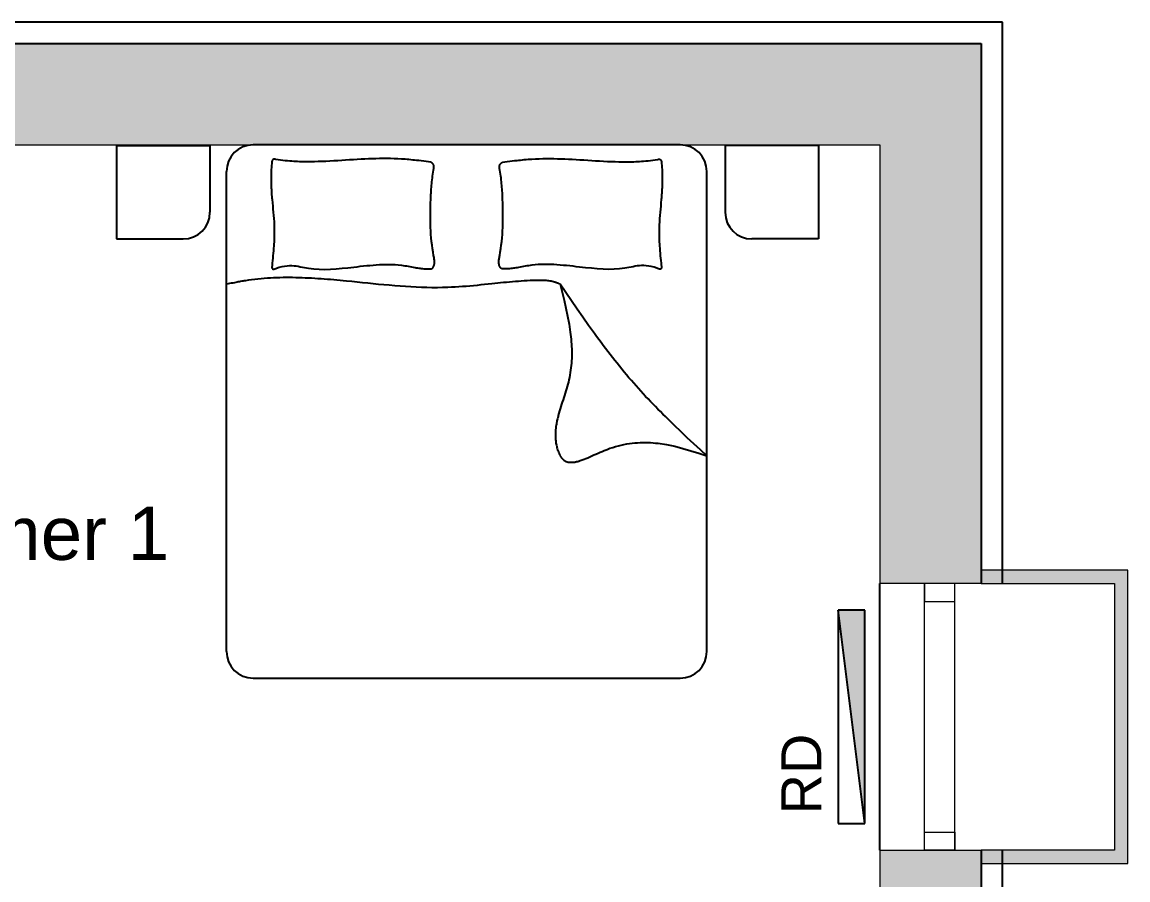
# Model space of a CAD drawing. Header units: millimetres. Extents: x -245 to 49755, y -245 to 41806.
# Drawn here: x 8545 to 10616, y 11406 to 13014 of the extents above; entities that cross this region are included whole.
import ezdxf

# ---------------------------------------------------------------- set-up
doc = ezdxf.new("R2010")
doc.units = ezdxf.units.MM
doc.linetypes.add('PUNKT2_S9', pattern=[1, 0, -1])
doc.layers.add('Label', color=7, linetype='Continuous', lineweight=25)
doc.layers.add('Standard', color=7, linetype='Continuous', lineweight=25)
doc.styles.add('ARIAL', font='arial.ttf')

msp = doc.modelspace()

# ---------------------------------------------------------------- hatches: boundary and pattern name
at = {"layer": 'Standard', "linetype": 'PUNKT2_S9', "lineweight": 18}
for color, points in [(9, [(10341.4, 12974.4), (6191.4, 12974.4), (6316.4, 12849.4), (10216.4, 12849.4)]), (9, [(10216.4, 12849.4), (6316.4, 12849.4), (6381.4, 12784.4), (10151.4, 12784.4)]), (253, [(10616.4, 11986.9), (10341.4, 11986.9), (10341.4, 11961.9), (10591.4, 11961.9)]), (253, [(10616.4, 11436.9), (10616.4, 11986.9), (10591.4, 11961.9), (10591.4, 11461.9)]), (253, [(10341.4, 11436.9), (10616.4, 11436.9), (10591.4, 11461.9), (10341.4, 11461.9)])]:
    msp.add_hatch(color=color, dxfattribs=at).paths.add_polyline_path(points)
h = msp.add_hatch(color=9, dxfattribs=at)
h.paths.add_polyline_path([(10341.4, 8883.3), (10341.4, 9999.4), (10216.4, 9999.4), (10216.4, 8883.3)])
h.paths.add_polyline_path([(10341.4, 10499.4), (10341.4, 11461.9), (10216.4, 11461.9), (10216.4, 10499.4)])
h.paths.add_polyline_path([(10216.4, 12849.4), (10216.4, 11961.9), (10341.4, 11961.9), (10341.4, 12974.4)])
h.paths.add_polyline_path([(10341.4, 7324.4), (10341.4, 8383.3), (10216.4, 8383.3), (10216.4, 7449.4)])
h = msp.add_hatch(color=9, dxfattribs=at)
h.paths.add_polyline_path([(10216.4, 8883.3), (10216.4, 9999.4), (10151.4, 9999.4), (10151.4, 8883.3)])
h.paths.add_polyline_path([(10216.4, 11961.9), (10216.4, 12849.4), (10151.4, 12784.4), (10151.4, 11961.9)])
h.paths.add_polyline_path([(10151.4, 11461.9), (10151.4, 10499.4), (10216.4, 10499.4), (10216.4, 11461.9)])
h.paths.add_polyline_path([(10216.4, 7449.4), (10216.4, 8383.3), (10151.4, 8383.3), (10151.4, 7514.4)])
at = {"layer": 'Standard', "linetype": 'PUNKT2_S9', "lineweight": -3}
msp.add_hatch(color=9, dxfattribs=at).paths.add_polyline_path([(10123.5, 11511.9), (10123.5, 11911.9), (10073.5, 11911.9)])

# ---------------------------------------------------------------- linework, layer by layer
at = {"layer": 'Standard', "color": 131, "linetype": 'Continuous', "lineweight": -3}
for p, q in [((10381.4, 13014.4), (6151.4, 13014.4)), ((10381.4, 11961.9), (10381.4, 13014.4)), ((6191.4, 12974.4), (10341.4, 12974.4)), ((10341.4, 12974.4), (10341.4, 11961.9)), ((10341.4, 11461.9), (10341.4, 10499.4)), ((10381.4, 10499.4), (10381.4, 11461.9))]:
    msp.add_line(p, q, dxfattribs=at)
at = {"layer": 'Standard', "color": 9, "linetype": 'Continuous', "lineweight": 18}
for p, q in [((10341.4, 12974.4), (6191.4, 12974.4)), ((10341.4, 11961.9), (10341.4, 12974.4)), ((6381.4, 12784.4), (10151.4, 12784.4)), ((10151.4, 12784.4), (10151.4, 11961.9)), ((10216.4, 11961.9), (10151.4, 11961.9)), ((10251.4, 11961.9), (10216.4, 11961.9)), ((10276.4, 11961.9), (10251.4, 11961.9)), ((10341.4, 11961.9), (10276.4, 11961.9)), ((10151.4, 11461.9), (10216.4, 11461.9)), ((10151.4, 11461.9), (10151.4, 10499.4)), ((10216.4, 11461.9), (10251.4, 11461.9)), ((10251.4, 11461.9), (10276.4, 11461.9)), ((10276.4, 11461.9), (10341.4, 11461.9)), ((10341.4, 10499.4), (10341.4, 11461.9))]:
    msp.add_line(p, q, dxfattribs=at)
at = {"layer": 'Standard', "color": 7, "linetype": 'Continuous', "lineweight": -3}
for p, q in [((9777.6, 12784.4), (8977.6, 12784.4)), ((8721.6, 12782.8), (8896.6, 12782.8)), ((8721.6, 12782.8), (8721.6, 12607.8)), ((8896.6, 12782.8), (8896.6, 12657.8)), ((10037, 12782.8), (9862, 12782.8)), ((9862, 12782.8), (9862, 12657.8)), ((10037, 12782.8), (10037, 12607.8)), ((9011.7, 12741.9), (9011.5, 12738.2)), ((9012, 12745.7), (9011.7, 12741.9)), ((9012.3, 12749.6), (9012, 12745.7)), ((9012.4, 12750.4), (9012.3, 12749.6)), ((9012.5, 12751.2), (9012.4, 12750.4)), ((9012.6, 12751.9), (9012.5, 12751.2)), ((9012.7, 12752.7), (9012.6, 12751.9)), ((9012.8, 12753.4), (9012.7, 12752.7)), ((9013, 12754.1), (9012.8, 12753.4)), ((9013.2, 12754.7), (9013, 12754.1)), ((9013.4, 12755.2), (9013.2, 12754.7)), ((9013.6, 12755.7), (9013.4, 12755.2)), ((9013.9, 12756.1), (9013.6, 12755.7)), ((9014.2, 12756.5), (9013.9, 12756.1)), ((9014.5, 12756.8), (9014.2, 12756.5)), ((9014.9, 12757), (9014.5, 12756.8)), ((9015.2, 12757.1), (9014.9, 12757)), ((9015.6, 12757.2), (9015.2, 12757.1)), ((9015.9, 12757.3), (9015.6, 12757.2)), ((9016.3, 12757.3), (9015.9, 12757.3)), ((9016.7, 12757.4), (9016.3, 12757.3)), ((9017.2, 12757.3), (9016.7, 12757.4)), ((9017.6, 12757.3), (9017.2, 12757.3)), ((9018.1, 12757.3), (9017.6, 12757.3)), ((9018.5, 12757.2), (9018.1, 12757.3)), ((9019, 12757.2), (9018.5, 12757.2)), ((9019.4, 12757.1), (9019, 12757.2)), ((9019.9, 12757), (9019.4, 12757.1)), ((9024.5, 12756.3), (9019.9, 12757)), ((9029, 12755.7), (9024.5, 12756.3)), ((9033.4, 12755.1), (9029, 12755.7)), ((9037.7, 12754.6), (9033.4, 12755.1)), ((9042, 12754.2), (9037.7, 12754.6)), ((9046.1, 12753.8), (9042, 12754.2)), ((9050.2, 12753.5), (9046.1, 12753.8)), ((9053.8, 12753.2), (9050.2, 12753.5)), ((9057.3, 12753), (9053.8, 12753.2)), ((9060.8, 12752.8), (9057.3, 12753)), ((9064.3, 12752.7), (9060.8, 12752.8)), ((9067.7, 12752.6), (9064.3, 12752.7)), ((9071.2, 12752.5), (9067.7, 12752.6)), ((9074.6, 12752.5), (9071.2, 12752.5)), ((9078.1, 12752.5), (9074.6, 12752.5)), ((9085.2, 12752.5), (9078.1, 12752.5)), ((9092.3, 12752.6), (9085.2, 12752.5)), ((9099.5, 12752.8), (9092.3, 12752.6)), ((9106.7, 12753.1), (9099.5, 12752.8)), ((9114, 12753.4), (9106.7, 12753.1)), ((9121.3, 12753.8), (9114, 12753.4)), ((9128.6, 12754.2), (9121.3, 12753.8)), ((9136, 12754.6), (9128.6, 12754.2)), ((9143.4, 12755), (9136, 12754.6)), ((9150.8, 12755.5), (9143.4, 12755)), ((9158.3, 12756), (9150.8, 12755.5)), ((9165.8, 12756.4), (9158.3, 12756)), ((9172.7, 12756.8), (9165.8, 12756.4)), ((9179.6, 12757.2), (9172.7, 12756.8)), ((9186.5, 12757.5), (9179.6, 12757.2)), ((9193.5, 12757.8), (9186.5, 12757.5)), ((9200.4, 12758.1), (9193.5, 12757.8)), ((9207.4, 12758.3), (9200.4, 12758.1)), ((9214.3, 12758.5), (9207.4, 12758.3)), ((9221.2, 12758.5), (9214.3, 12758.5)), ((9228.2, 12758.5), (9221.2, 12758.5)), ((9235.1, 12758.5), (9228.2, 12758.5)), ((9242, 12758.3), (9235.1, 12758.5)), ((9248.9, 12758), (9242, 12758.3)), ((9255.7, 12757.7), (9248.9, 12758)), ((9259.2, 12757.4), (9255.7, 12757.7)), ((9262.6, 12757.2), (9259.2, 12757.4)), ((9266.1, 12756.9), (9262.6, 12757.2)), ((9269.5, 12756.6), (9266.1, 12756.9)), ((9273, 12756.3), (9269.5, 12756.6)), ((9276.4, 12755.9), (9273, 12756.3)), ((9279.8, 12755.6), (9276.4, 12755.9)), ((9283.3, 12755.2), (9279.8, 12755.6)), ((9287.8, 12754.7), (9283.3, 12755.2)), ((9292.4, 12754.1), (9287.8, 12754.7)), ((9297, 12753.6), (9292.4, 12754.1)), ((9301.5, 12753), (9297, 12753.6)), ((9306.1, 12752.4), (9301.5, 12753)), ((9310.6, 12751.8), (9306.1, 12752.4)), ((9311.1, 12751.4), (9310.6, 12751.8)), ((9311.6, 12751.1), (9311.1, 12751.4)), ((9312.1, 12750.7), (9311.6, 12751.1)), ((9312.6, 12750.3), (9312.1, 12750.7)), ((9313, 12749.9), (9312.6, 12750.3)), ((9313.5, 12749.5), (9313, 12749.9)), ((9313.9, 12749.1), (9313.5, 12749.5)), ((9314.3, 12748.7), (9313.9, 12749.1)), ((9314.6, 12748.3), (9314.3, 12748.7)), ((9315, 12747.8), (9314.6, 12748.3)), ((9315.3, 12747.4), (9315, 12747.8)), ((9315.5, 12746.9), (9315.3, 12747.4)), ((9315.8, 12746.3), (9315.5, 12746.9)), ((9316, 12745.7), (9315.8, 12746.3)), ((9316.1, 12745), (9316, 12745.7)), ((9316.2, 12744.3), (9316.1, 12745)), ((9316.3, 12743.6), (9316.2, 12744.3)), ((9316.2, 12741.3), (9316.3, 12742.2)), ((9316.3, 12742.9), (9316.3, 12743.6)), ((9316.3, 12742.2), (9316.3, 12742.9)), ((9438.8, 12742.9), (9438.9, 12743.6)), ((9438.9, 12742.2), (9438.8, 12742.9)), ((9438.9, 12744.3), (9439, 12745)), ((9438.9, 12743.6), (9438.9, 12744.3)), ((9438.9, 12741.3), (9438.9, 12742.2)), ((9439, 12745), (9439.2, 12745.7)), ((9439.2, 12745.7), (9439.4, 12746.3)), ((9439.4, 12746.3), (9439.6, 12746.9)), ((9439.6, 12746.9), (9439.9, 12747.4)), ((9439.9, 12747.4), (9440.2, 12747.8)), ((9440.2, 12747.8), (9440.5, 12748.3)), ((9440.5, 12748.3), (9440.9, 12748.7)), ((9440.9, 12748.7), (9441.3, 12749.1)), ((9441.3, 12749.1), (9441.7, 12749.5)), ((9441.7, 12749.5), (9442.1, 12749.9)), ((9442.1, 12749.9), (9442.6, 12750.3)), ((9442.6, 12750.3), (9443.1, 12750.7)), ((9443.1, 12750.7), (9443.6, 12751.1)), ((9443.6, 12751.1), (9444.1, 12751.4)), ((9444.1, 12751.4), (9444.5, 12751.8)), ((9444.5, 12751.8), (9449.1, 12752.4)), ((9449.1, 12752.4), (9453.7, 12753)), ((9453.7, 12753), (9458.2, 12753.6)), ((9458.2, 12753.6), (9462.8, 12754.1)), ((9462.8, 12754.1), (9467.3, 12754.7)), ((9467.3, 12754.7), (9471.9, 12755.2)), ((9471.9, 12755.2), (9475.3, 12755.6)), ((9475.3, 12755.6), (9478.7, 12755.9)), ((9478.7, 12755.9), (9482.2, 12756.3)), ((9482.2, 12756.3), (9485.6, 12756.6)), ((9485.6, 12756.6), (9489.1, 12756.9)), ((9489.1, 12756.9), (9492.5, 12757.2)), ((9492.5, 12757.2), (9496, 12757.4)), ((9496, 12757.4), (9499.4, 12757.7)), ((9499.4, 12757.7), (9506.3, 12758)), ((9506.3, 12758), (9513.2, 12758.3)), ((9513.2, 12758.3), (9520.1, 12758.5)), ((9520.1, 12758.5), (9527, 12758.5)), ((9527, 12758.5), (9533.9, 12758.5)), ((9533.9, 12758.5), (9540.8, 12758.5)), ((9540.8, 12758.5), (9547.8, 12758.3)), ((9547.8, 12758.3), (9554.7, 12758.1)), ((9554.7, 12758.1), (9561.7, 12757.8)), ((9561.7, 12757.8), (9568.6, 12757.5)), ((9568.6, 12757.5), (9575.5, 12757.2)), ((9575.5, 12757.2), (9582.5, 12756.8)), ((9582.5, 12756.8), (9589.4, 12756.4)), ((9589.4, 12756.4), (9596.9, 12756)), ((9596.9, 12756), (9604.3, 12755.5)), ((9604.3, 12755.5), (9611.8, 12755)), ((9611.8, 12755), (9619.2, 12754.6)), ((9619.2, 12754.6), (9626.5, 12754.2)), ((9626.5, 12754.2), (9633.9, 12753.8)), ((9633.9, 12753.8), (9641.2, 12753.4)), ((9641.2, 12753.4), (9648.5, 12753.1)), ((9648.5, 12753.1), (9655.7, 12752.8)), ((9655.7, 12752.8), (9662.9, 12752.6)), ((9662.9, 12752.6), (9670, 12752.5)), ((9670, 12752.5), (9677.1, 12752.5)), ((9677.1, 12752.5), (9680.5, 12752.5)), ((9680.5, 12752.5), (9684, 12752.5)), ((9684, 12752.5), (9687.4, 12752.6)), ((9687.4, 12752.6), (9690.9, 12752.7)), ((9690.9, 12752.7), (9694.4, 12752.8)), ((9694.4, 12752.8), (9697.9, 12753)), ((9697.9, 12753), (9701.4, 12753.2)), ((9701.4, 12753.2), (9704.9, 12753.5)), ((9704.9, 12753.5), (9709, 12753.8)), ((9709, 12753.8), (9713.2, 12754.2)), ((9713.2, 12754.2), (9717.4, 12754.6)), ((9717.4, 12754.6), (9721.7, 12755.1)), ((9721.7, 12755.1), (9726.1, 12755.7)), ((9726.1, 12755.7), (9730.6, 12756.3)), ((9730.6, 12756.3), (9735.3, 12757)), ((9735.3, 12757), (9735.7, 12757.1)), ((9735.7, 12757.1), (9736.2, 12757.2)), ((9736.2, 12757.2), (9736.6, 12757.2)), ((9736.6, 12757.2), (9737.1, 12757.3)), ((9737.1, 12757.3), (9737.6, 12757.3)), ((9737.6, 12757.3), (9738, 12757.3)), ((9738, 12757.3), (9738.4, 12757.4)), ((9738.4, 12757.4), (9738.8, 12757.3)), ((9738.8, 12757.3), (9739.2, 12757.3)), ((9739.2, 12757.3), (9739.6, 12757.2)), ((9739.6, 12757.2), (9739.9, 12757.1)), ((9739.9, 12757.1), (9740.3, 12757)), ((9740.3, 12757), (9740.6, 12756.8)), ((9740.6, 12756.8), (9741, 12756.5)), ((9741, 12756.5), (9741.3, 12756.1)), ((9741.3, 12756.1), (9741.6, 12755.7)), ((9741.6, 12755.7), (9741.8, 12755.2)), ((9741.8, 12755.2), (9742, 12754.7)), ((9742, 12754.7), (9742.2, 12754.1)), ((9742.2, 12754.1), (9742.3, 12753.4)), ((9742.3, 12753.4), (9742.5, 12752.7)), ((9742.5, 12752.7), (9742.6, 12751.9)), ((9742.6, 12751.9), (9742.7, 12751.2)), ((9742.7, 12751.2), (9742.8, 12750.4)), ((9742.8, 12750.4), (9742.8, 12749.6)), ((9742.8, 12749.6), (9743.1, 12745.7)), ((9743.1, 12745.7), (9743.4, 12741.9)), ((9743.4, 12741.9), (9743.6, 12738.2)), ((8927.6, 11834.4), (8927.6, 12734.4)), ((9011.2, 12730.8), (9011.1, 12727.3)), ((9011.1, 12727.3), (9011.1, 12723.7)), ((9011.1, 12723.7), (9011.1, 12720.3)), ((9011.3, 12734.5), (9011.2, 12730.8)), ((9011.5, 12738.2), (9011.3, 12734.5)), ((9312.8, 12718.7), (9313.3, 12722.2)), ((9313.3, 12722.2), (9313.7, 12725.8)), ((9313.7, 12725.8), (9314.3, 12729.5)), ((9314.3, 12729.5), (9314.9, 12733.2)), ((9314.9, 12733.2), (9315.5, 12736.9)), ((9315.5, 12736.9), (9315.7, 12737.8)), ((9315.7, 12737.8), (9315.8, 12738.7)), ((9315.8, 12738.7), (9316, 12739.6)), ((9316, 12739.6), (9316.1, 12740.5)), ((9316.1, 12740.5), (9316.2, 12741.3)), ((9439, 12740.5), (9438.9, 12741.3)), ((9439.2, 12739.6), (9439, 12740.5)), ((9439.3, 12738.7), (9439.2, 12739.6)), ((9439.5, 12737.8), (9439.3, 12738.7)), ((9439.6, 12736.9), (9439.5, 12737.8)), ((9440.3, 12733.2), (9439.6, 12736.9)), ((9440.9, 12729.5), (9440.3, 12733.2)), ((9441.4, 12725.8), (9440.9, 12729.5)), ((9441.9, 12722.2), (9441.4, 12725.8)), ((9442.3, 12718.7), (9441.9, 12722.2)), ((9743.6, 12738.2), (9743.8, 12734.5)), ((9743.8, 12734.5), (9743.9, 12730.8)), ((9743.9, 12730.8), (9744, 12727.3)), ((9744, 12727.3), (9744.1, 12723.7)), ((9744.1, 12723.7), (9744.1, 12720.3)), ((9827.6, 11834.4), (9827.6, 12734.4)), ((9011.1, 12720.3), (9011.1, 12716.8)), ((9011.1, 12716.8), (9011.1, 12713.5)), ((9011.1, 12713.5), (9011.2, 12710.1)), ((9011.2, 12710.1), (9011.3, 12706.8)), ((9011.3, 12706.8), (9011.5, 12703.6)), ((9011.5, 12703.6), (9011.6, 12700.3)), ((9011.6, 12700.3), (9011.8, 12697.1)), ((9311, 12698), (9311.2, 12701.4)), ((9311.2, 12701.4), (9311.5, 12704.8)), ((9311.5, 12704.8), (9311.7, 12708.2)), ((9311.7, 12708.2), (9312.1, 12711.7)), ((9312.1, 12711.7), (9312.4, 12715.2)), ((9312.4, 12715.2), (9312.8, 12718.7)), ((9442.7, 12715.2), (9442.3, 12718.7)), ((9443.1, 12711.7), (9442.7, 12715.2)), ((9443.4, 12708.2), (9443.1, 12711.7)), ((9443.7, 12704.8), (9443.4, 12708.2)), ((9443.9, 12701.4), (9443.7, 12704.8)), ((9444.2, 12698), (9443.9, 12701.4)), ((9743.5, 12700.3), (9743.3, 12697.1)), ((9743.7, 12703.6), (9743.5, 12700.3)), ((9743.8, 12706.8), (9743.7, 12703.6)), ((9743.9, 12710.1), (9743.8, 12706.8)), ((9744, 12713.5), (9743.9, 12710.1)), ((9744.1, 12716.8), (9744, 12713.5)), ((9744.1, 12720.3), (9744.1, 12716.8)), ((9011.8, 12697.1), (9012, 12694)), ((9012, 12694), (9012.2, 12690.9)), ((9012.2, 12690.9), (9012.5, 12687.8)), ((9012.5, 12687.8), (9012.7, 12684.7)), ((9012.7, 12684.7), (9013, 12681.6)), ((9013, 12681.6), (9013.5, 12675.6)), ((9310, 12676.4), (9310.2, 12681)), ((9310.2, 12681), (9310.3, 12684.4)), ((9310.3, 12684.4), (9310.5, 12687.8)), ((9310.5, 12687.8), (9310.6, 12691.2)), ((9310.6, 12691.2), (9310.8, 12694.6)), ((9310.8, 12694.6), (9311, 12698)), ((9444.4, 12694.6), (9444.2, 12698)), ((9444.5, 12691.2), (9444.4, 12694.6)), ((9444.7, 12687.8), (9444.5, 12691.2)), ((9444.8, 12684.4), (9444.7, 12687.8)), ((9445, 12681), (9444.8, 12684.4)), ((9445.1, 12676.4), (9445, 12681)), ((9742.2, 12681.6), (9741.6, 12675.6)), ((9742.4, 12684.7), (9742.2, 12681.6)), ((9742.7, 12687.8), (9742.4, 12684.7)), ((9742.9, 12690.9), (9742.7, 12687.8)), ((9743.1, 12694), (9742.9, 12690.9)), ((9743.3, 12697.1), (9743.1, 12694)), ((9013.5, 12675.6), (9014.1, 12669.6)), ((9014.1, 12669.6), (9014.7, 12663.7)), ((9014.7, 12663.7), (9015.2, 12657.8)), ((9309.6, 12657.8), (9309.7, 12662.5)), ((9309.7, 12662.5), (9309.8, 12667.2)), ((9309.8, 12667.2), (9309.9, 12671.8)), ((9309.9, 12671.8), (9310, 12676.4)), ((9445.3, 12671.8), (9445.1, 12676.4)), ((9445.4, 12667.2), (9445.3, 12671.8)), ((9445.5, 12662.5), (9445.4, 12667.2)), ((9445.5, 12657.8), (9445.5, 12662.5)), ((9740.5, 12663.7), (9740, 12657.8)), ((9741.1, 12669.6), (9740.5, 12663.7)), ((9741.6, 12675.6), (9741.1, 12669.6)), ((9015.2, 12657.8), (9015.7, 12651.9)), ((9015.7, 12651.9), (9016.2, 12646)), ((9016.2, 12646), (9016.6, 12640)), ((9016.6, 12640), (9016.9, 12634.1)), ((9309.6, 12653.1), (9309.6, 12657.8)), ((9309.6, 12648.4), (9309.6, 12653.1)), ((9309.6, 12643.7), (9309.6, 12648.4)), ((9309.7, 12639), (9309.6, 12643.7)), ((9309.8, 12634.3), (9309.7, 12639)), ((9445.3, 12634.3), (9445.4, 12639)), ((9445.4, 12639), (9445.5, 12643.7)), ((9445.6, 12653.1), (9445.5, 12657.8)), ((9445.5, 12643.7), (9445.6, 12648.4)), ((9445.6, 12648.4), (9445.6, 12653.1)), ((9738.6, 12640), (9738.3, 12634.1)), ((9739, 12646), (9738.6, 12640)), ((9739.4, 12651.9), (9739, 12646)), ((9740, 12657.8), (9739.4, 12651.9)), ((9016.9, 12634.1), (9017.1, 12628.1)), ((9017.1, 12628.1), (9017.2, 12622)), ((9017.2, 12618.1), (9017.1, 12614.2)), ((9017.2, 12622), (9017.2, 12618.1)), ((9310, 12629.5), (9309.8, 12634.3)), ((9310.3, 12622.9), (9310, 12629.5)), ((9310.7, 12616.4), (9310.3, 12622.9)), ((9444.4, 12616.4), (9444.8, 12622.9)), ((9444.8, 12622.9), (9445.1, 12629.5)), ((9445.1, 12629.5), (9445.3, 12634.3)), ((9738.1, 12628.1), (9738, 12622)), ((9738, 12622), (9738, 12618.1)), ((9738, 12618.1), (9738, 12614.2)), ((9738.3, 12634.1), (9738.1, 12628.1)), ((8721.6, 12607.8), (8846.6, 12607.8)), ((9016.4, 12598.4), (9016.2, 12594.4)), ((9016.7, 12602.4), (9016.4, 12598.4)), ((9016.9, 12606.3), (9016.7, 12602.4)), ((9017, 12610.3), (9016.9, 12606.3)), ((9017.1, 12614.2), (9017, 12610.3)), ((9311.3, 12609.8), (9310.7, 12616.4)), ((9311.9, 12603.2), (9311.3, 12609.8)), ((9312.7, 12596.5), (9311.9, 12603.2)), ((9313.5, 12589.9), (9312.7, 12596.5)), ((9441.6, 12589.9), (9442.5, 12596.5)), ((9442.5, 12596.5), (9443.3, 12603.2)), ((9443.3, 12603.2), (9443.9, 12609.8)), ((9443.9, 12609.8), (9444.4, 12616.4)), ((9738, 12614.2), (9738.2, 12610.3)), ((9738.2, 12610.3), (9738.3, 12606.3)), ((9738.3, 12606.3), (9738.5, 12602.4)), ((9738.5, 12602.4), (9738.7, 12598.4)), ((9738.7, 12598.4), (9739, 12594.4)), ((10037, 12607.8), (9912, 12607.8)), ((9014.7, 12576.5), (9014.3, 12571.9)), ((9015.1, 12581.1), (9014.7, 12576.5)), ((9015.5, 12585.7), (9015.1, 12581.1)), ((9015.9, 12590.3), (9015.5, 12585.7)), ((9016.2, 12594.4), (9015.9, 12590.3)), ((9314.6, 12583.2), (9313.5, 12589.9)), ((9315.7, 12576.6), (9314.6, 12583.2)), ((9316.1, 12574.9), (9315.7, 12576.6)), ((9439.1, 12574.9), (9439.4, 12576.6)), ((9439.4, 12576.6), (9440.6, 12583.2)), ((9440.6, 12583.2), (9441.6, 12589.9)), ((9739, 12594.4), (9739.3, 12590.3)), ((9739.3, 12590.3), (9739.6, 12585.7)), ((9739.6, 12585.7), (9740, 12581.1)), ((9740, 12581.1), (9740.4, 12576.5)), ((9740.4, 12576.5), (9740.9, 12571.9)), ((9012.9, 12556.9), (9012.8, 12556.5)), ((9012.8, 12556.5), (9012.8, 12556.1)), ((9012.8, 12556.1), (9012.8, 12555.7)), ((9012.8, 12555.7), (9012.8, 12555.3)), ((9012.8, 12555.3), (9012.8, 12554.9)), ((9013, 12558.2), (9012.9, 12557.8)), ((9012.9, 12557.8), (9012.9, 12557.4)), ((9012.9, 12557.4), (9012.9, 12556.9)), ((9013.4, 12562.7), (9013, 12558.2)), ((9013.9, 12567.3), (9013.4, 12562.7)), ((9014.3, 12571.9), (9013.9, 12567.3)), ((9026.5, 12554.8), (9031.6, 12556.1)), ((9031.6, 12556.1), (9036.5, 12557.1)), ((9036.5, 12557.1), (9041.2, 12557.6)), ((9041.2, 12557.6), (9045.6, 12557.9)), ((9045.6, 12557.9), (9049.9, 12557.9)), ((9049.9, 12557.9), (9054.1, 12557.6)), ((9054.1, 12557.6), (9058.1, 12557.2)), ((9058.1, 12557.2), (9062.1, 12556.6)), ((9062.1, 12556.6), (9065.9, 12555.9)), ((9065.9, 12555.9), (9069.7, 12555.2)), ((9069.7, 12555.2), (9073.5, 12554.4)), ((9155.1, 12554), (9166.3, 12555.2)), ((9166.3, 12555.2), (9172.3, 12555.9)), ((9172.3, 12555.9), (9178.3, 12556.6)), ((9178.3, 12556.6), (9184.3, 12557.2)), ((9184.3, 12557.2), (9190.3, 12557.8)), ((9190.3, 12557.8), (9196.3, 12558.4)), ((9196.3, 12558.4), (9202.3, 12558.9)), ((9202.3, 12558.9), (9208.3, 12559.3)), ((9208.3, 12559.3), (9214.3, 12559.7)), ((9214.3, 12559.7), (9220.3, 12559.9)), ((9220.3, 12559.9), (9226.2, 12560.1)), ((9226.2, 12560.1), (9232.1, 12560.1)), ((9232.1, 12560.1), (9237.9, 12560)), ((9237.9, 12560), (9243.7, 12559.7)), ((9243.7, 12559.7), (9249.5, 12559.2)), ((9249.5, 12559.2), (9255.2, 12558.6)), ((9255.2, 12558.6), (9258.4, 12558.2)), ((9258.4, 12558.2), (9261.6, 12557.7)), ((9261.6, 12557.7), (9264.8, 12557.2)), ((9264.8, 12557.2), (9268, 12556.6)), ((9268, 12556.6), (9271.2, 12556)), ((9271.2, 12556), (9274.4, 12555.5)), ((9274.4, 12555.5), (9277.5, 12554.9)), ((9314.9, 12555), (9315.2, 12555.4)), ((9315.2, 12555.4), (9315.4, 12555.8)), ((9315.4, 12555.8), (9315.6, 12556.2)), ((9315.6, 12556.2), (9315.7, 12556.6)), ((9315.7, 12556.6), (9316.2, 12557.6)), ((9316.4, 12573.2), (9316.1, 12574.9)), ((9316.2, 12557.6), (9316.5, 12558.7)), ((9316.7, 12571.5), (9316.4, 12573.2)), ((9316.5, 12558.7), (9316.8, 12559.8)), ((9316.9, 12569.8), (9316.7, 12571.5)), ((9316.8, 12559.8), (9317, 12560.9)), ((9317.1, 12568.1), (9316.9, 12569.8)), ((9317, 12560.9), (9317.2, 12562)), ((9317.3, 12566.4), (9317.1, 12568.1)), ((9317.2, 12562), (9317.3, 12563.1)), ((9317.3, 12565.3), (9317.3, 12566.4)), ((9317.3, 12564.2), (9317.3, 12565.3)), ((9317.3, 12563.1), (9317.3, 12564.2)), ((9437.9, 12566.4), (9438, 12568.1)), ((9437.9, 12565.3), (9437.9, 12566.4)), ((9437.9, 12564.2), (9437.9, 12565.3)), ((9437.9, 12563.1), (9437.9, 12564.2)), ((9438, 12562), (9437.9, 12563.1)), ((9438, 12568.1), (9438.2, 12569.8)), ((9438.2, 12560.9), (9438, 12562)), ((9438.2, 12569.8), (9438.5, 12571.5)), ((9438.4, 12559.8), (9438.2, 12560.9)), ((9438.6, 12558.7), (9438.4, 12559.8)), ((9438.5, 12571.5), (9438.8, 12573.2)), ((9439, 12557.6), (9438.6, 12558.7)), ((9438.8, 12573.2), (9439.1, 12574.9)), ((9439.4, 12556.6), (9439, 12557.6)), ((9439.6, 12556.2), (9439.4, 12556.6)), ((9439.8, 12555.8), (9439.6, 12556.2)), ((9440, 12555.4), (9439.8, 12555.8)), ((9440.2, 12555), (9440, 12555.4)), ((9480.8, 12555.5), (9477.6, 12554.9)), ((9484, 12556), (9480.8, 12555.5)), ((9487.2, 12556.6), (9484, 12556)), ((9490.4, 12557.2), (9487.2, 12556.6)), ((9493.5, 12557.7), (9490.4, 12557.2)), ((9496.7, 12558.2), (9493.5, 12557.7)), ((9499.9, 12558.6), (9496.7, 12558.2)), ((9505.7, 12559.2), (9499.9, 12558.6)), ((9511.4, 12559.7), (9505.7, 12559.2)), ((9517.2, 12560), (9511.4, 12559.7)), ((9523.1, 12560.1), (9517.2, 12560)), ((9529, 12560.1), (9523.1, 12560.1)), ((9534.9, 12559.9), (9529, 12560.1)), ((9540.9, 12559.7), (9534.9, 12559.9)), ((9546.8, 12559.3), (9540.9, 12559.7)), ((9552.8, 12558.9), (9546.8, 12559.3)), ((9558.8, 12558.4), (9552.8, 12558.9)), ((9564.9, 12557.8), (9558.8, 12558.4)), ((9570.9, 12557.2), (9564.9, 12557.8)), ((9576.9, 12556.6), (9570.9, 12557.2)), ((9582.9, 12555.9), (9576.9, 12556.6)), ((9588.9, 12555.2), (9582.9, 12555.9)), ((9600.1, 12554), (9588.9, 12555.2)), ((9685.5, 12555.2), (9681.7, 12554.4)), ((9689.3, 12555.9), (9685.5, 12555.2)), ((9693.1, 12556.6), (9689.3, 12555.9)), ((9697, 12557.2), (9693.1, 12556.6)), ((9701.1, 12557.6), (9697, 12557.2)), ((9705.2, 12557.9), (9701.1, 12557.6)), ((9709.5, 12557.9), (9705.2, 12557.9)), ((9714, 12557.6), (9709.5, 12557.9)), ((9718.6, 12557.1), (9714, 12557.6)), ((9723.5, 12556.1), (9718.6, 12557.1)), ((9728.7, 12554.8), (9723.5, 12556.1)), ((9740.9, 12571.9), (9741.3, 12567.3)), ((9741.3, 12567.3), (9741.7, 12562.7)), ((9741.7, 12562.7), (9742.2, 12558.2)), ((9742.2, 12558.2), (9742.2, 12557.8)), ((9742.2, 12557.8), (9742.3, 12557.4)), ((9742.3, 12557.4), (9742.3, 12556.9)), ((9742.3, 12556.9), (9742.3, 12556.5)), ((9742.3, 12556.5), (9742.4, 12556.1)), ((9742.4, 12556.1), (9742.4, 12555.7)), ((9742.4, 12555.7), (9742.4, 12555.3)), ((9742.4, 12555.3), (9742.4, 12554.9)), ((9009.9, 12534.5), (9004.1, 12534.1)), ((9015.8, 12534.7), (9009.9, 12534.5)), ((9012.8, 12554.9), (9012.8, 12554.4)), ((9012.8, 12554.4), (9012.8, 12554)), ((9012.8, 12554), (9012.9, 12553.6)), ((9012.9, 12553.6), (9013, 12553.2)), ((9013, 12553.2), (9013, 12553.1)), ((9013, 12553.1), (9013, 12553.1)), ((9013, 12553.1), (9013, 12553)), ((9013, 12553), (9013, 12552.9)), ((9013, 12552.9), (9013, 12552.9)), ((9013, 12552.9), (9013.1, 12552.8)), ((9013.1, 12552.8), (9013.1, 12552.7)), ((9013.1, 12552.7), (9013.1, 12552.6)), ((9013.1, 12552.6), (9013.1, 12552.5)), ((9013.1, 12552.5), (9013.2, 12552.4)), ((9013.2, 12552.4), (9013.4, 12552)), ((9013.4, 12552), (9013.7, 12551.7)), ((9013.7, 12551.7), (9014.1, 12551.5)), ((9014.1, 12551.5), (9014.5, 12551.3)), ((9014.5, 12551.3), (9015, 12551.3)), ((9015, 12551.3), (9015.6, 12551.3)), ((9015.6, 12551.3), (9016.2, 12551.4)), ((9021.7, 12535), (9015.8, 12534.7)), ((9016.2, 12551.4), (9016.9, 12551.5)), ((9016.9, 12551.5), (9017.7, 12551.7)), ((9017.7, 12551.7), (9018.5, 12552)), ((9018.5, 12552), (9019.4, 12552.3)), ((9019.4, 12552.3), (9020.2, 12552.6)), ((9020.2, 12552.6), (9021.1, 12552.9)), ((9021.1, 12552.9), (9026.5, 12554.8)), ((9027.6, 12535.2), (9021.7, 12535)), ((9033.5, 12535.3), (9027.6, 12535.2)), ((9039.5, 12535.3), (9033.5, 12535.3)), ((9045.4, 12535.3), (9039.5, 12535.3)), ((9051.3, 12535.3), (9045.4, 12535.3)), ((9057.2, 12535.2), (9051.3, 12535.3)), ((9063.1, 12535.1), (9057.2, 12535.2)), ((9069.1, 12534.9), (9063.1, 12535.1)), ((9075, 12534.6), (9069.1, 12534.9)), ((9073.5, 12554.4), (9077.3, 12553.6)), ((9080.9, 12534.4), (9075, 12534.6)), ((9077.3, 12553.6), (9081.1, 12552.9)), ((9086.9, 12534.1), (9080.9, 12534.4)), ((9081.1, 12552.9), (9090.9, 12551.7)), ((9090.9, 12551.7), (9101.1, 12551)), ((9101.1, 12551), (9111.5, 12550.9)), ((9111.5, 12550.9), (9122.2, 12551.2)), ((9122.2, 12551.2), (9133, 12551.9)), ((9133, 12551.9), (9144, 12552.8)), ((9144, 12552.8), (9155.1, 12554)), ((9277.5, 12554.9), (9280.8, 12554.3)), ((9280.8, 12554.3), (9283.1, 12553.9)), ((9283.1, 12553.9), (9285.4, 12553.5)), ((9285.4, 12553.5), (9287.8, 12553.2)), ((9287.8, 12553.2), (9290.2, 12552.9)), ((9290.2, 12552.9), (9292.6, 12552.6)), ((9292.6, 12552.6), (9295, 12552.3)), ((9295, 12552.3), (9297.4, 12552.1)), ((9297.4, 12552.1), (9299.9, 12551.9)), ((9299.9, 12551.9), (9302.3, 12551.7)), ((9302.3, 12551.7), (9304.8, 12551.6)), ((9304.8, 12551.6), (9307.4, 12551.6)), ((9307.4, 12551.6), (9307.8, 12551.6)), ((9307.8, 12551.6), (9308.3, 12551.6)), ((9308.3, 12551.6), (9308.8, 12551.6)), ((9308.8, 12551.6), (9309.3, 12551.6)), ((9309.3, 12551.6), (9309.7, 12551.7)), ((9309.7, 12551.7), (9310.2, 12551.7)), ((9310.2, 12551.7), (9310.6, 12551.8)), ((9310.6, 12551.8), (9311, 12551.9)), ((9311, 12551.9), (9311.5, 12552)), ((9311.5, 12552), (9311.9, 12552.1)), ((9311.9, 12552.1), (9312.3, 12552.3)), ((9312.3, 12552.3), (9312.6, 12552.5)), ((9312.6, 12552.5), (9313, 12552.7)), ((9313, 12552.7), (9313.3, 12553)), ((9313.3, 12553), (9313.6, 12553.3)), ((9313.6, 12553.3), (9313.9, 12553.6)), ((9313.9, 12553.6), (9314.2, 12553.9)), ((9314.2, 12553.9), (9314.5, 12554.2)), ((9314.5, 12554.2), (9314.7, 12554.6)), ((9314.7, 12554.6), (9314.9, 12555)), ((9440.5, 12554.6), (9440.2, 12555)), ((9440.7, 12554.2), (9440.5, 12554.6)), ((9441, 12553.9), (9440.7, 12554.2)), ((9441.2, 12553.6), (9441, 12553.9)), ((9441.5, 12553.3), (9441.2, 12553.6)), ((9441.8, 12553), (9441.5, 12553.3)), ((9442.2, 12552.7), (9441.8, 12553)), ((9442.5, 12552.5), (9442.2, 12552.7)), ((9442.9, 12552.3), (9442.5, 12552.5)), ((9443.3, 12552.1), (9442.9, 12552.3)), ((9443.7, 12552), (9443.3, 12552.1)), ((9444.1, 12551.9), (9443.7, 12552)), ((9444.5, 12551.8), (9444.1, 12551.9)), ((9445, 12551.7), (9444.5, 12551.8)), ((9445.4, 12551.7), (9445, 12551.7)), ((9445.9, 12551.6), (9445.4, 12551.7)), ((9446.4, 12551.6), (9445.9, 12551.6)), ((9446.8, 12551.6), (9446.4, 12551.6)), ((9447.3, 12551.6), (9446.8, 12551.6)), ((9447.8, 12551.6), (9447.3, 12551.6)), ((9450.3, 12551.6), (9447.8, 12551.6)), ((9452.8, 12551.7), (9450.3, 12551.6)), ((9455.3, 12551.9), (9452.8, 12551.7)), ((9457.7, 12552.1), (9455.3, 12551.9)), ((9460.2, 12552.3), (9457.7, 12552.1)), ((9462.6, 12552.6), (9460.2, 12552.3)), ((9465, 12552.9), (9462.6, 12552.6)), ((9467.4, 12553.2), (9465, 12552.9)), ((9469.7, 12553.5), (9467.4, 12553.2)), ((9472.1, 12553.9), (9469.7, 12553.5)), ((9474.4, 12554.3), (9472.1, 12553.9)), ((9477.6, 12554.9), (9474.4, 12554.3)), ((9611.2, 12552.8), (9600.1, 12554)), ((9622.2, 12551.9), (9611.2, 12552.8)), ((9633, 12551.2), (9622.2, 12551.9)), ((9643.6, 12550.9), (9633, 12551.2)), ((9654.1, 12551), (9643.6, 12550.9)), ((9664.2, 12551.7), (9654.1, 12551)), ((9674.1, 12552.9), (9664.2, 12551.7)), ((9677.9, 12553.6), (9674.1, 12552.9)), ((9681.7, 12554.4), (9677.9, 12553.6)), ((9734.1, 12552.9), (9728.7, 12554.8)), ((9734.9, 12552.6), (9734.1, 12552.9)), ((9735.8, 12552.3), (9734.9, 12552.6)), ((9736.6, 12552), (9735.8, 12552.3)), ((9737.5, 12551.7), (9736.6, 12552)), ((9738.2, 12551.5), (9737.5, 12551.7)), ((9739, 12551.4), (9738.2, 12551.5)), ((9739.6, 12551.3), (9739, 12551.4)), ((9740.1, 12551.3), (9739.6, 12551.3)), ((9740.6, 12551.3), (9740.1, 12551.3)), ((9741.1, 12551.5), (9740.6, 12551.3)), ((9741.5, 12551.7), (9741.1, 12551.5)), ((9741.8, 12552), (9741.5, 12551.7)), ((9742, 12552.4), (9741.8, 12552)), ((9742.1, 12552.6), (9742, 12552.5)), ((9742, 12552.5), (9742, 12552.4)), ((9742.2, 12553), (9742.1, 12552.9)), ((9742.1, 12552.9), (9742.1, 12552.9)), ((9742.1, 12552.9), (9742.1, 12552.8)), ((9742.1, 12552.8), (9742.1, 12552.7)), ((9742.1, 12552.7), (9742.1, 12552.6)), ((9742.3, 12553.6), (9742.2, 12553.2)), ((9742.2, 12553.2), (9742.2, 12553.1)), ((9742.2, 12553.1), (9742.2, 12553.1)), ((9742.2, 12553.1), (9742.2, 12553)), ((9742.4, 12554.4), (9742.3, 12554)), ((9742.3, 12554), (9742.3, 12553.6)), ((9742.4, 12554.9), (9742.4, 12554.4)), ((8930.5, 12523.6), (8927.6, 12523)), ((8933.5, 12524.2), (8930.5, 12523.6)), ((8936.4, 12524.8), (8933.5, 12524.2)), ((8939.4, 12525.3), (8936.4, 12524.8)), ((8942.3, 12525.9), (8939.4, 12525.3)), ((8945.3, 12526.5), (8942.3, 12525.9)), ((8947.5, 12526.9), (8945.3, 12526.5)), ((8949.7, 12527.3), (8947.5, 12526.9)), ((8951.9, 12527.7), (8949.7, 12527.3)), ((8954.1, 12528.1), (8951.9, 12527.7)), ((8956.3, 12528.5), (8954.1, 12528.1)), ((8958.6, 12528.9), (8956.3, 12528.5)), ((8960.8, 12529.2), (8958.6, 12528.9)), ((8963, 12529.6), (8960.8, 12529.2)), ((8968.8, 12530.4), (8963, 12529.6)), ((8974.7, 12531.2), (8968.8, 12530.4)), ((8980.6, 12532), (8974.7, 12531.2)), ((8986.4, 12532.6), (8980.6, 12532)), ((8992.3, 12533.2), (8986.4, 12532.6)), ((8998.2, 12533.7), (8992.3, 12533.2)), ((9004.1, 12534.1), (8998.2, 12533.7)), ((9092.8, 12533.7), (9086.9, 12534.1)), ((9098.8, 12533.4), (9092.8, 12533.7)), ((9104.7, 12533), (9098.8, 12533.4)), ((9110.7, 12532.5), (9104.7, 12533)), ((9116.6, 12532.1), (9110.7, 12532.5)), ((9122.6, 12531.6), (9116.6, 12532.1)), ((9128.5, 12531.1), (9122.6, 12531.6)), ((9134.5, 12530.5), (9128.5, 12531.1)), ((9140.4, 12530), (9134.5, 12530.5)), ((9146.4, 12529.4), (9140.4, 12530)), ((9152.3, 12528.9), (9146.4, 12529.4)), ((9162.4, 12527.9), (9152.3, 12528.9)), ((9172.4, 12526.9), (9162.4, 12527.9)), ((9182.5, 12525.8), (9172.4, 12526.9)), ((9192.5, 12524.8), (9182.5, 12525.8)), ((9202.5, 12523.8), (9192.5, 12524.8)), ((9212.6, 12522.8), (9202.5, 12523.8)), ((9222.6, 12521.9), (9212.6, 12522.8)), ((9232.6, 12521), (9222.6, 12521.9)), ((9242.7, 12520.1), (9232.6, 12521)), ((9252.7, 12519.3), (9242.7, 12520.1)), ((9262.7, 12518.6), (9252.7, 12519.3)), ((9272.7, 12518), (9262.7, 12518.6)), ((9282.7, 12517.4), (9272.7, 12518)), ((9292.7, 12517), (9282.7, 12517.4)), ((9302.7, 12516.7), (9292.7, 12517)), ((9312.6, 12516.5), (9302.7, 12516.7)), ((9322.6, 12516.5), (9312.6, 12516.5)), ((9332.5, 12516.6), (9322.6, 12516.5)), ((9342.5, 12516.9), (9332.5, 12516.6)), ((9349.3, 12517.2), (9342.5, 12516.9)), ((9356.2, 12517.6), (9349.3, 12517.2)), ((9363.1, 12518), (9356.2, 12517.6)), ((9369.9, 12518.5), (9363.1, 12518)), ((9376.8, 12519), (9369.9, 12518.5)), ((9383.6, 12519.6), (9376.8, 12519)), ((9390.5, 12520.2), (9383.6, 12519.6)), ((9397.3, 12520.9), (9390.5, 12520.2)), ((9404.2, 12521.6), (9397.3, 12520.9)), ((9411, 12522.3), (9404.2, 12521.6)), ((9417.9, 12523), (9411, 12522.3)), ((9424.7, 12523.8), (9417.9, 12523)), ((9430.2, 12524.3), (9424.7, 12523.8)), ((9435.7, 12524.9), (9430.2, 12524.3)), ((9441.2, 12525.5), (9435.7, 12524.9)), ((9446.7, 12526), (9441.2, 12525.5)), ((9452.2, 12526.5), (9446.7, 12526)), ((9457.8, 12527), (9452.2, 12526.5)), ((9463.3, 12527.5), (9457.8, 12527)), ((9468.8, 12528), (9463.3, 12527.5)), ((9474.4, 12528.4), (9468.8, 12528)), ((9479.9, 12528.8), (9474.4, 12528.4)), ((9485.5, 12529.2), (9479.9, 12528.8)), ((9491.1, 12529.5), (9485.5, 12529.2)), ((9496.6, 12529.7), (9491.1, 12529.5)), ((9502.2, 12530), (9496.6, 12529.7)), ((9507.8, 12530.1), (9502.2, 12530)), ((9510, 12530.2), (9507.8, 12530.1)), ((9512.2, 12530.2), (9510, 12530.2)), ((9514.4, 12530.2), (9512.2, 12530.2)), ((9516.6, 12530.2), (9514.4, 12530.2)), ((9518.7, 12530.2), (9516.6, 12530.2)), ((9520.9, 12530.1), (9518.7, 12530.2)), ((9523.1, 12530), (9520.9, 12530.1)), ((9525.2, 12529.9), (9523.1, 12530)), ((9527.3, 12529.7), (9525.2, 12529.9)), ((9529.5, 12529.5), (9527.3, 12529.7)), ((9531.6, 12529.2), (9529.5, 12529.5)), ((9533.7, 12528.9), (9531.6, 12529.2)), ((9535.8, 12528.5), (9533.7, 12528.9)), ((9537.9, 12528.1), (9535.8, 12528.5)), ((9540, 12527.6), (9537.9, 12528.1)), ((9542, 12527), (9540, 12527.6)), ((9542.9, 12526.7), (9542, 12527)), ((9543.8, 12526.4), (9542.9, 12526.7)), ((9544.7, 12526.1), (9543.8, 12526.4)), ((9545.6, 12525.8), (9544.7, 12526.1)), ((9546.5, 12525.5), (9545.6, 12525.8)), ((9547.3, 12525.1), (9546.5, 12525.5)), ((9548.2, 12524.8), (9547.3, 12525.1)), ((9549.1, 12524.4), (9548.2, 12524.8)), ((9550, 12524.1), (9549.1, 12524.4)), ((9550.9, 12523.7), (9550, 12524.1)), ((9551.7, 12523.4), (9550.9, 12523.7)), ((9552.6, 12523), (9551.7, 12523.4)), ((9552.6, 12523), (9556.3, 12508)), ((9563.2, 12507.5), (9552.6, 12523)), ((9556.3, 12508), (9560, 12493.1)), ((9560, 12493.1), (9563.4, 12478.1)), ((9573.8, 12492), (9563.2, 12507.5)), ((9563.4, 12478.1), (9566.6, 12463.2)), ((9584.4, 12476.5), (9573.8, 12492)), ((9595.1, 12461.1), (9584.4, 12476.5)), ((9566.6, 12463.2), (9569.3, 12448.2)), ((9606, 12445.8), (9595.1, 12461.1)), ((9569.3, 12448.2), (9571.6, 12433.3)), ((9571.6, 12433.3), (9572.1, 12428.8)), ((9616.9, 12430.6), (9606, 12445.8)), ((9572.1, 12428.8), (9572.7, 12424.3)), ((9572.7, 12424.3), (9573.1, 12419.8)), ((9573.1, 12419.8), (9573.5, 12415.3)), ((9573.5, 12415.3), (9573.8, 12410.9)), ((9573.8, 12410.9), (9574.1, 12406.4)), ((9621, 12424.9), (9616.9, 12430.6)), ((9625.2, 12419.2), (9621, 12424.9)), ((9629.3, 12413.6), (9625.2, 12419.2)), ((9633.5, 12408), (9629.3, 12413.6)), ((9574.1, 12406.4), (9574.3, 12401.9)), ((9574.3, 12401.9), (9574.4, 12397.4)), ((9574.4, 12397.4), (9574.4, 12393)), ((9574.4, 12393), (9574.4, 12388.5)), ((9637.8, 12402.4), (9633.5, 12408)), ((9642, 12396.8), (9637.8, 12402.4)), ((9646.3, 12391.2), (9642, 12396.8)), ((9650.6, 12385.7), (9646.3, 12391.2)), ((9573.4, 12370.6), (9572.9, 12366.1)), ((9573.8, 12375.1), (9573.4, 12370.6)), ((9574.1, 12379.5), (9573.8, 12375.1)), ((9574.3, 12384), (9574.1, 12379.5)), ((9574.4, 12388.5), (9574.3, 12384)), ((9654.9, 12380.2), (9650.6, 12385.7)), ((9659.3, 12374.7), (9654.9, 12380.2)), ((9663.7, 12369.2), (9659.3, 12374.7)), ((9668.1, 12363.8), (9663.7, 12369.2)), ((9570.1, 12348.3), (9569.2, 12343.8)), ((9571, 12352.7), (9570.1, 12348.3)), ((9571.7, 12357.2), (9571, 12352.7)), ((9572.4, 12361.7), (9571.7, 12357.2)), ((9572.9, 12366.1), (9572.4, 12361.7)), ((9672.6, 12358.4), (9668.1, 12363.8)), ((9677.1, 12353.1), (9672.6, 12358.4)), ((9681.6, 12347.7), (9677.1, 12353.1)), ((9564.7, 12327.1), (9563.5, 12322.9)), ((9565.9, 12331.3), (9564.7, 12327.1)), ((9567.1, 12335.4), (9565.9, 12331.3)), ((9568.2, 12339.6), (9567.1, 12335.4)), ((9569.2, 12343.8), (9568.2, 12339.6)), ((9686.2, 12342.4), (9681.6, 12347.7)), ((9690.5, 12337.4), (9686.2, 12342.4)), ((9694.9, 12332.5), (9690.5, 12337.4)), ((9699.4, 12327.5), (9694.9, 12332.5)), ((9703.9, 12322.6), (9699.4, 12327.5)), ((9559.5, 12310.4), (9558.1, 12306.3)), ((9560.8, 12314.6), (9559.5, 12310.4)), ((9562.2, 12318.8), (9560.8, 12314.6)), ((9563.5, 12322.9), (9562.2, 12318.8)), ((9708.4, 12317.7), (9703.9, 12322.6)), ((9712.9, 12312.8), (9708.4, 12317.7)), ((9717.5, 12308), (9712.9, 12312.8)), ((9722.1, 12303.2), (9717.5, 12308)), ((9552.8, 12289.6), (9551.6, 12285.5)), ((9554.1, 12293.8), (9552.8, 12289.6)), ((9555.4, 12297.9), (9554.1, 12293.8)), ((9556.8, 12302.1), (9555.4, 12297.9)), ((9558.1, 12306.3), (9556.8, 12302.1)), ((9726.7, 12298.4), (9722.1, 12303.2)), ((9731.3, 12293.6), (9726.7, 12298.4)), ((9736, 12288.8), (9731.3, 12293.6)), ((9740.7, 12284.1), (9736, 12288.8)), ((9546.8, 12266.8), (9546.4, 12264.7)), ((9547.2, 12268.8), (9546.8, 12266.8)), ((9547.7, 12270.9), (9547.2, 12268.8)), ((9548.2, 12273), (9547.7, 12270.9)), ((9548.7, 12275.1), (9548.2, 12273)), ((9549.2, 12277.1), (9548.7, 12275.1)), ((9550.4, 12281.3), (9549.2, 12277.1)), ((9551.6, 12285.5), (9550.4, 12281.3)), ((9745.4, 12279.4), (9740.7, 12284.1)), ((9750.1, 12274.7), (9745.4, 12279.4)), ((9754.9, 12270), (9750.1, 12274.7)), ((9766.8, 12258.4), (9754.9, 12270)), ((9543.9, 12246), (9543.8, 12243.9)), ((9544.1, 12248.1), (9543.9, 12246)), ((9544.2, 12250.1), (9544.1, 12248.1)), ((9544.4, 12252.2), (9544.2, 12250.1)), ((9544.7, 12254.3), (9544.4, 12252.2)), ((9544.9, 12256.4), (9544.7, 12254.3)), ((9545.3, 12258.5), (9544.9, 12256.4)), ((9545.6, 12260.5), (9545.3, 12258.5)), ((9546, 12262.6), (9545.6, 12260.5)), ((9546.4, 12264.7), (9546, 12262.6)), ((9778.9, 12246.8), (9766.8, 12258.4)), ((9791, 12235.3), (9778.9, 12246.8)), ((9543.8, 12243.9), (9543.8, 12241.9)), ((9543.8, 12241.9), (9543.8, 12239.8)), ((9543.8, 12239.8), (9543.8, 12237.7)), ((9543.8, 12237.7), (9543.9, 12235.6)), ((9543.9, 12235.6), (9544, 12233.6)), ((9544, 12233.6), (9544.1, 12231.5)), ((9544.1, 12231.5), (9544.4, 12229.4)), ((9544.4, 12229.4), (9544.6, 12227.3)), ((9544.6, 12227.3), (9544.9, 12225.3)), ((9544.9, 12225.3), (9545.3, 12223.2)), ((9672.3, 12222.6), (9677.4, 12223.5)), ((9677.4, 12223.5), (9682.5, 12224.3)), ((9682.5, 12224.3), (9687.6, 12225)), ((9687.6, 12225), (9692.6, 12225.5)), ((9692.6, 12225.5), (9697.6, 12225.9)), ((9697.6, 12225.9), (9702.5, 12226.2)), ((9702.5, 12226.2), (9707.4, 12226.3)), ((9707.4, 12226.3), (9712.3, 12226.3)), ((9712.3, 12226.3), (9717.2, 12226.2)), ((9717.2, 12226.2), (9722, 12226)), ((9722, 12226), (9726.8, 12225.7)), ((9726.8, 12225.7), (9731.5, 12225.3)), ((9731.5, 12225.3), (9736.3, 12224.8)), ((9736.3, 12224.8), (9751.9, 12222.4)), ((9803.2, 12223.8), (9791, 12235.3)), ((9815.4, 12212.4), (9803.2, 12223.8)), ((9545.3, 12223.2), (9545.7, 12221.1)), ((9545.7, 12221.1), (9546.2, 12219)), ((9546.2, 12219), (9546.7, 12217)), ((9546.7, 12217), (9547.3, 12214.9)), ((9547.3, 12214.9), (9547.9, 12212.8)), ((9547.9, 12212.8), (9548.6, 12210.8)), ((9548.6, 12210.8), (9549, 12209.8)), ((9549, 12209.8), (9549.4, 12208.7)), ((9549.4, 12208.7), (9549.8, 12207.7)), ((9549.8, 12207.7), (9550.2, 12206.7)), ((9550.2, 12206.7), (9550.6, 12205.8)), ((9550.6, 12205.8), (9551.1, 12204.8)), ((9551.1, 12204.8), (9551.5, 12203.8)), ((9551.5, 12203.8), (9552, 12202.9)), ((9552, 12202.9), (9552.4, 12202.1)), ((9612.2, 12201.1), (9616, 12202.9)), ((9616, 12202.9), (9619.8, 12204.6)), ((9619.8, 12204.6), (9623.7, 12206.3)), ((9623.7, 12206.3), (9627.5, 12208)), ((9627.5, 12208), (9631.3, 12209.7)), ((9631.3, 12209.7), (9635.1, 12211.3)), ((9635.1, 12211.3), (9640.6, 12213.4)), ((9640.6, 12213.4), (9646, 12215.4)), ((9646, 12215.4), (9651.3, 12217.1)), ((9651.3, 12217.1), (9656.6, 12218.7)), ((9656.6, 12218.7), (9661.9, 12220.2)), ((9661.9, 12220.2), (9667.1, 12221.4)), ((9667.1, 12221.4), (9672.3, 12222.6)), ((9751.9, 12222.4), (9767.3, 12219.1)), ((9767.3, 12219.1), (9782.6, 12215.2)), ((9782.6, 12215.2), (9797.6, 12210.8)), ((9797.6, 12210.8), (9812.6, 12206)), ((9812.6, 12206), (9827.6, 12201)), ((9827.6, 12201), (9815.4, 12212.4)), ((9552.4, 12202.1), (9552.8, 12201.4)), ((9552.8, 12201.4), (9553.2, 12200.7)), ((9553.2, 12200.7), (9553.6, 12200)), ((9553.6, 12200), (9554, 12199.3)), ((9554, 12199.3), (9554.5, 12198.7)), ((9554.5, 12198.7), (9554.9, 12198)), ((9554.9, 12198), (9555.4, 12197.4)), ((9555.4, 12197.4), (9555.8, 12196.8)), ((9555.8, 12196.8), (9556.3, 12196.2)), ((9556.3, 12196.2), (9557, 12195.5)), ((9557, 12195.5), (9557.7, 12194.8)), ((9557.7, 12194.8), (9558.4, 12194.1)), ((9558.4, 12194.1), (9559.1, 12193.5)), ((9559.1, 12193.5), (9559.9, 12193)), ((9559.9, 12193), (9560.6, 12192.5)), ((9560.6, 12192.5), (9561.4, 12192)), ((9561.4, 12192), (9562.2, 12191.5)), ((9562.2, 12191.5), (9563, 12191.1)), ((9563, 12191.1), (9563.8, 12190.8)), ((9563.8, 12190.8), (9564.7, 12190.4)), ((9564.7, 12190.4), (9565.5, 12190.1)), ((9565.5, 12190.1), (9566.4, 12189.9)), ((9566.4, 12189.9), (9567.3, 12189.7)), ((9567.3, 12189.7), (9568.2, 12189.5)), ((9568.2, 12189.5), (9569.1, 12189.3)), ((9569.1, 12189.3), (9570.1, 12189.2)), ((9570.1, 12189.2), (9571, 12189.1)), ((9571, 12189.1), (9572, 12189.1)), ((9572, 12189.1), (9573, 12189.1)), ((9573, 12189.1), (9574, 12189.1)), ((9574, 12189.1), (9575, 12189.1)), ((9575, 12189.1), (9576, 12189.2)), ((9576, 12189.2), (9577, 12189.3)), ((9577, 12189.3), (9578.1, 12189.4)), ((9578.1, 12189.4), (9579.1, 12189.5)), ((9579.1, 12189.5), (9580.2, 12189.7)), ((9580.2, 12189.7), (9581.3, 12189.9)), ((9581.3, 12189.9), (9582.4, 12190.1)), ((9582.4, 12190.1), (9583.5, 12190.4)), ((9583.5, 12190.4), (9584.6, 12190.6)), ((9584.6, 12190.6), (9585.7, 12190.9)), ((9585.7, 12190.9), (9586.8, 12191.2)), ((9586.8, 12191.2), (9588, 12191.5)), ((9588, 12191.5), (9589.1, 12191.9)), ((9589.1, 12191.9), (9590.3, 12192.3)), ((9590.3, 12192.3), (9593.8, 12193.5)), ((9593.8, 12193.5), (9597.4, 12194.8)), ((9597.4, 12194.8), (9601, 12196.3)), ((9601, 12196.3), (9604.7, 12197.8)), ((9604.7, 12197.8), (9608.5, 12199.5)), ((9608.5, 12199.5), (9612.2, 12201.1)), ((10151.4, 11461.9), (10151.4, 11961.9)), ((10123.5, 11911.9), (10073.5, 11911.9)), ((10073.5, 11911.9), (10073.5, 11511.9)), ((10123.5, 11511.9), (10073.5, 11911.9)), ((10123.5, 11511.9), (10123.5, 11911.9)), ((8977.6, 11784.4), (9777.6, 11784.4)), ((10073.5, 11511.9), (10123.5, 11511.9))]:
    msp.add_line(p, q, dxfattribs=at)
at = {"layer": 'Standard', "color": 253, "linetype": 'Continuous', "lineweight": 18}
for p, q in [((10616.4, 11986.9), (10341.4, 11986.9)), ((10341.4, 11986.9), (10341.4, 11961.9)), ((10616.4, 11436.9), (10616.4, 11986.9)), ((10341.4, 11961.9), (10381.4, 11961.9)), ((10381.4, 11961.9), (10591.4, 11961.9)), ((10591.4, 11961.9), (10591.4, 11461.9)), ((10381.4, 11461.9), (10341.4, 11461.9)), ((10341.4, 11461.9), (10341.4, 11436.9)), ((10591.4, 11461.9), (10381.4, 11461.9)), ((10341.4, 11436.9), (10616.4, 11436.9))]:
    msp.add_line(p, q, dxfattribs=at)
at = {"layer": 'Standard', "color": 2, "linetype": 'Continuous', "lineweight": 18}
for p, q in [((10235.4, 11961.9), (10235.4, 11928.4)), ((10292.4, 11961.9), (10235.4, 11961.9)), ((10235.4, 11461.9), (10235.4, 11961.9)), ((10292.4, 11928.4), (10292.4, 11961.9)), ((10292.4, 11461.9), (10292.4, 11961.9)), ((10235.4, 11928.4), (10292.4, 11928.4)), ((10235.4, 11461.9), (10235.4, 11495.4)), ((10235.4, 11495.4), (10292.4, 11495.4)), ((10292.4, 11495.4), (10292.4, 11461.9)), ((10292.4, 11461.9), (10235.4, 11461.9))]:
    msp.add_line(p, q, dxfattribs=at)
at = {"layer": 'Standard', "color": 7, "linetype": 'Continuous', "lineweight": -3}
for centre, start, end in [((8977.6, 12734.4), 90, 180), ((9777.6, 12734.4), 0, 90), ((8846.6, 12657.8), 270, 0), ((9912, 12657.8), 180, 270), ((8977.6, 11834.4), 180, 270), ((9777.6, 11834.4), 270, 0)]:
    msp.add_arc(centre, 50, start, end, dxfattribs=at)

# ---------------------------------------------------------------- texts
at = {"layer": 'Label', "color": 7, "linetype": 'Continuous', "lineweight": -3, "insert": (10042.1, 11529), "char_height": 75, "width": 395.155, "attachment_point": 7, "rotation": 90, "style": 'ARIAL'}
msp.add_mtext('RD', dxfattribs=at)
at = {"layer": 'Standard', "color": 7, "linetype": 'Continuous', "lineweight": 18, "insert": (7958.4, 11976), "char_height": 100, "width": 1232.613, "attachment_point": 7, "style": 'ARIAL'}
msp.add_mtext('Slaapkamer 1', dxfattribs=at)

doc.saveas('drawing.dxf')
